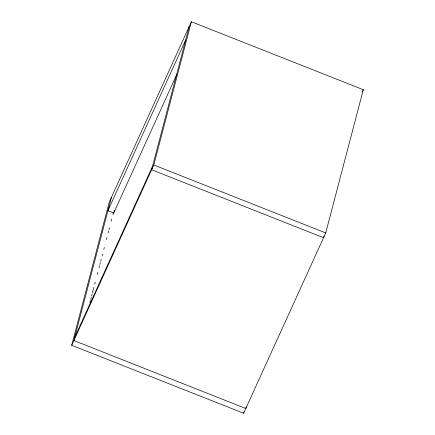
<?xml version="1.0" encoding="UTF-8"?>
<svg xmlns="http://www.w3.org/2000/svg" width="435" height="435" viewBox="0 0 435 435"><rect width="100%" height="100%" fill="white"/><g stroke="black" fill="none" stroke-linecap="round" stroke-linejoin="round"><path stroke-width="0.65" d="M71.699 345.292L109.277 202.058L191.378 21.75L363.301 89.708L325.723 232.942L243.622 413.25L71.699 345.292L153.8 164.985L191.378 21.75M111.447 197.294L73.868 340.529L245.791 408.487L246.226 406.828M89.871 302.537L90.388 300.569M90.73 299.258L91.247 297.29M91.589 295.979L92.106 294.011M92.454 292.695L93.829 287.448M94.689 284.169L95.205 282.201M97.271 274.327L97.788 272.359M98.99 267.764L99.506 265.796M99.854 264.485L100.371 262.517M100.713 261.207L101.23 259.238M102.089 255.959L102.606 253.991M103.813 249.396L104.329 247.428M106.396 239.554L106.912 237.586M108.114 232.997L108.63 231.028M108.973 229.713L109.489 227.744M111.213 221.187L111.73 219.218M112.931 214.624L113.448 212.655M185.685 39.944L107.923 210.719L113.709 213.009L114.378 210.448M189.209 26.513L151.63 169.753L323.553 237.706L324.07 235.737M243.622 413.25L243.964 411.934M113.709 213.009L176.871 74.287M74.738 337.217L152.5 166.442M362.485 91.491L363.301 89.708M153.8 164.985L325.723 232.942"/></g></svg>
